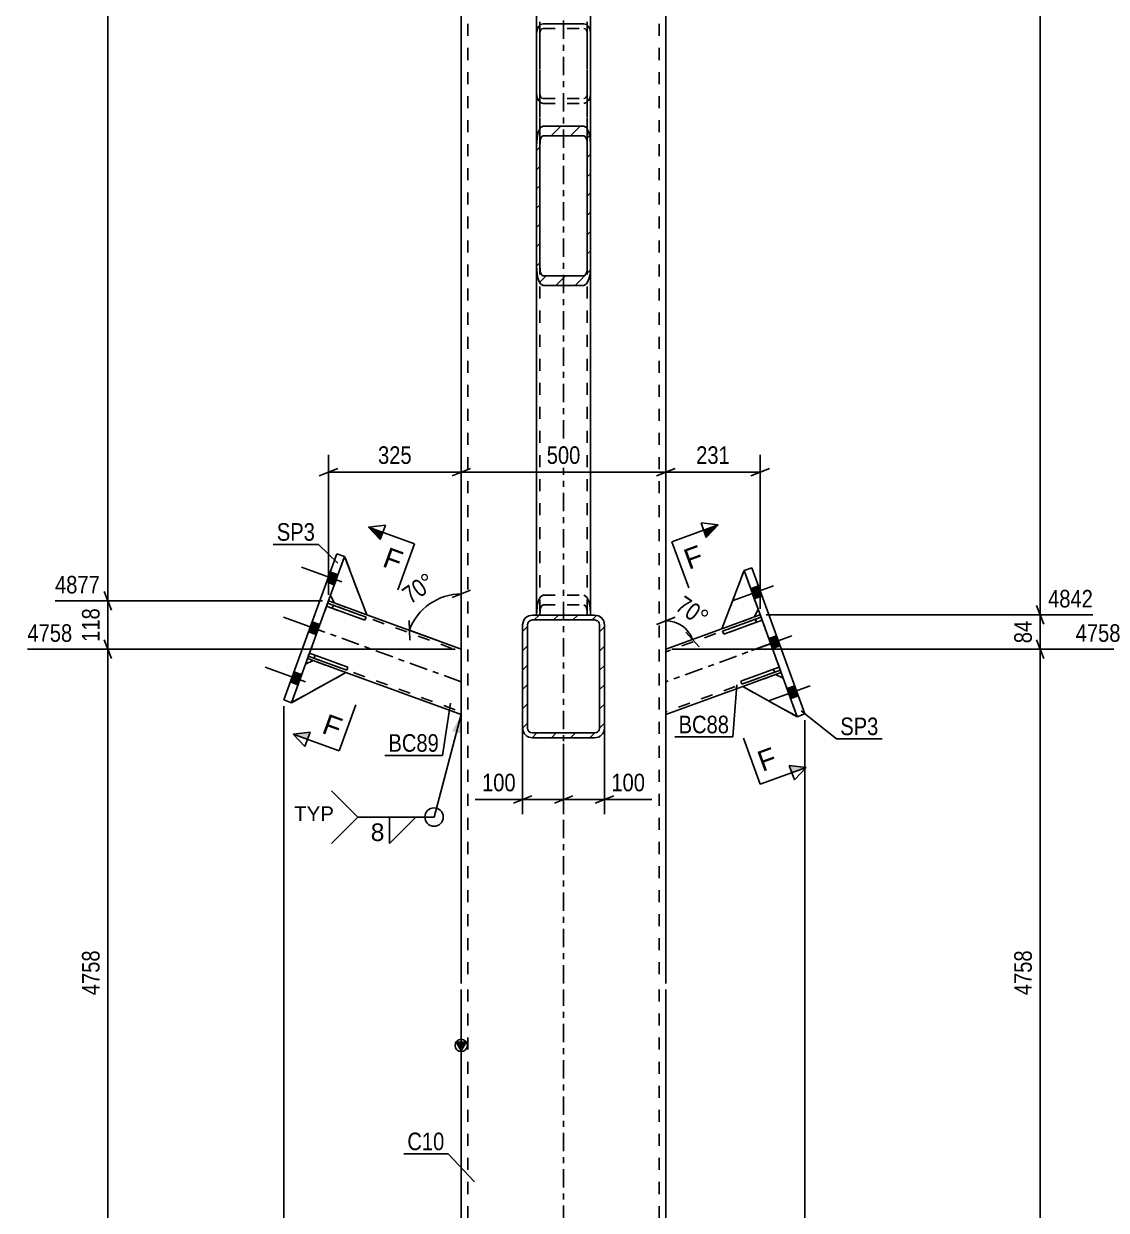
# Model space of a CAD drawing. Header units: millimetres. Extents: x 0 to 841, y 0 to 594.
# Drawn here: x 245.9 to 422.3, y 207.2 to 400.5 of the extents above; entities that cross this region are included whole.
import ezdxf

# ---------------------------------------------------------------- set-up
doc = ezdxf.new("R2010")
doc.units = ezdxf.units.MM
doc.linetypes.add('DXK_LINE_DOT2', pattern=[3.9198, 1.9599, -1.9599])
doc.linetypes.add('DXK_LINE_DOT3', pattern=[5.9187, 2.979, -0.9799, 0.9799, -0.9799])
doc.styles.add('Arial', font='arial.ttf', dxfattribs={"height": 0.2})
doc.styles.add('Arial Narrow', font='ARIALN.TTF', dxfattribs={"height": 0.2})

# ---------------------------------------------------------------- blocks, each defined once
blk = doc.blocks.new('Part-682105598-3842 - 3835')
at = {"color": 7, "linetype": 'DXK_LINE_DOT2'}
for p, q in [((289.48, 289.88), (291.76, 296.14)), ((291.76, 296.14), (293.04, 296.74)), ((293.04, 296.74), (298.37, 294.8)), ((298.37, 294.8), (289.48, 289.88))]:
    blk.add_line(p, q, dxfattribs=at)
blk = doc.blocks.new('Part-682105598-3938 - 3835')
at = {"color": 2, "linetype": 'Continuous'}
for p, q in [((368.35, 294.46), (363.03, 292.52)), ((369.63, 293.86), (368.35, 294.46)), ((371.91, 287.6), (363.03, 292.52))]:
    blk.add_line(p, q, dxfattribs=at)
at = {"color": 7, "linetype": 'DXK_LINE_DOT2'}
blk.add_line((371.91, 287.6), (369.63, 293.86), dxfattribs=at)
blk = doc.blocks.new('Part-682105598-3974 - 3835')
at = {"linetype": 'Continuous'}
blk.add_hatch(color=2, dxfattribs=at).paths.add_polyline_path([(317.16, 233.16), (316.36, 234.56), (317.96, 234.56)])
at = {"color": 2, "linetype": 'Continuous'}
for p, q in [((317.16, 521.98), (317.16, 244.16)), ((350.5, 244.16), (350.5, 521.98)), ((317.16, 243.16), (317.16, 193.16)), ((350.5, 193.16), (350.5, 243.16)), ((317.16, 233.16), (316.36, 234.56)), ((316.36, 234.56), (317.96, 234.56)), ((317.96, 234.56), (317.16, 233.16))]:
    blk.add_line(p, q, dxfattribs=at)
at = {"color": 7, "linetype": 'DXK_LINE_DOT2'}
for p, q in [((318.23, 521.98), (318.23, 244.16)), ((349.43, 521.98), (349.43, 244.16)), ((318.23, 243.16), (318.23, 193.16)), ((349.43, 243.16), (349.43, 193.16))]:
    blk.add_line(p, q, dxfattribs=at)
at = {"color": 7, "linetype": 'DXK_LINE_DOT3'}
for p, q in [((333.83, 244.16), (333.83, 521.98)), ((333.83, 193.16), (333.83, 243.16))]:
    blk.add_line(p, q, dxfattribs=at)
at = {"color": 2, "linetype": 'Continuous'}
blk.add_circle((317.16, 234.06), 1, dxfattribs=at)
blk = doc.blocks.new('Part-682105598-3846 - 3835')
at = {"color": 2, "linetype": 'Continuous'}
for p, q in [((292.24, 297.46), (292.42, 297.96)), ((292.42, 297.96), (298.69, 295.68)), ((298.51, 295.18), (292.24, 297.46)), ((298.69, 295.68), (298.51, 295.18))]:
    blk.add_line(p, q, dxfattribs=at)
at = {"color": 7, "linetype": 'DXK_LINE_DOT2'}
blk.add_line((293.18, 297.12), (293.36, 297.62), dxfattribs=at)
blk = doc.blocks.new('Part-682105598-3894 - 3835')
at = {"color": 7, "linetype": 'DXK_LINE_DOT2'}
for p, q in [((295.53, 306.48), (292.11, 297.08)), ((295.39, 306.1), (317.16, 298.18)), ((296.46, 306.14), (301.79, 304.2)), ((317.16, 298.6), (317.16, 287.96)), ((292.24, 297.46), (317.16, 288.39)), ((293.04, 296.74), (298.37, 294.8))]:
    blk.add_line(p, q, dxfattribs=at)
at = {"color": 2, "linetype": 'Continuous'}
for p, q in [((295.53, 306.48), (296.46, 306.14)), ((301.79, 304.2), (317.16, 298.6)), ((292.11, 297.08), (293.04, 296.74)), ((298.37, 294.8), (317.16, 287.96))]:
    blk.add_line(p, q, dxfattribs=at)
at = {"color": 7, "linetype": 'DXK_LINE_DOT3'}
blk.add_line((317.16, 293.28), (293.82, 301.78), dxfattribs=at)
blk = doc.blocks.new('Part-682105598-3841 - 3835')
at = {"color": 7, "linetype": 'DXK_LINE_DOT2'}
blk.add_line((289.48, 289.88), (291.76, 296.14), dxfattribs=at)
at = {"color": 2, "linetype": 'Continuous'}
for p, q in [((291.76, 296.14), (293.04, 296.74)), ((293.04, 296.74), (298.37, 294.8)), ((298.37, 294.8), (289.48, 289.88))]:
    blk.add_line(p, q, dxfattribs=at)
blk = doc.blocks.new('Part-682105598-3843 - 3835')
at = {"color": 7, "linetype": 'DXK_LINE_DOT2'}
blk.add_line((298.15, 313.68), (295.87, 307.42), dxfattribs=at)
at = {"color": 2, "linetype": 'Continuous'}
for p, q in [((301.79, 304.2), (298.15, 313.68)), ((295.87, 307.42), (296.46, 306.14)), ((301.79, 304.2), (296.46, 306.14))]:
    blk.add_line(p, q, dxfattribs=at)
blk = doc.blocks.new('Part-682105598-3844 - 3835')
at = {"color": 7, "linetype": 'DXK_LINE_DOT2'}
for p, q in [((298.15, 313.68), (295.87, 307.42)), ((301.79, 304.2), (298.15, 313.68)), ((295.87, 307.42), (296.46, 306.14)), ((296.46, 306.14), (301.79, 304.2))]:
    blk.add_line(p, q, dxfattribs=at)
blk = doc.blocks.new('Part-682105598-3845 - 3835')
at = {"color": 2, "linetype": 'Continuous'}
for p, q in [((295.21, 305.6), (295.39, 306.1)), ((301.47, 303.32), (295.21, 305.6)), ((295.39, 306.1), (301.65, 303.82)), ((301.65, 303.82), (301.47, 303.32))]:
    blk.add_line(p, q, dxfattribs=at)
at = {"color": 7, "linetype": 'DXK_LINE_DOT2'}
blk.add_line((296.15, 305.26), (296.33, 305.76), dxfattribs=at)
blk = doc.blocks.new('Part-682105598-3847 - 3835')
at = {"color": 7, "linetype": 'DXK_LINE_DOT2'}
for p, q in [((295.39, 306.1), (295.21, 305.6)), ((295.21, 305.6), (301.47, 303.32)), ((301.65, 303.82), (295.39, 306.1)), ((296.33, 305.76), (296.15, 305.26)), ((301.47, 303.32), (301.65, 303.82))]:
    blk.add_line(p, q, dxfattribs=at)
blk = doc.blocks.new('Part-682105598-3848 - 3835')
at = {"color": 7, "linetype": 'DXK_LINE_DOT2'}
for p, q in [((292.42, 297.96), (292.24, 297.46)), ((298.69, 295.68), (292.42, 297.96)), ((292.24, 297.46), (298.51, 295.18)), ((293.36, 297.62), (293.18, 297.12)), ((298.51, 295.18), (298.69, 295.68))]:
    blk.add_line(p, q, dxfattribs=at)
blk = doc.blocks.new('Part-682105598-3913 - 3835')
at = {"linetype": 'Continuous'}
h = blk.add_hatch(dxfattribs=at)
h.set_pattern_fill('', scale=0.7, style=0, pattern_type=0)
h.set_pattern_definition([(45, (329.4308, 420.3298), (-1.57154, 1.57154), [])])
h.paths.add_polyline_path([(329.43, 439.99), (329.43, 420.33), (329.51, 419.13), (329.74, 418.11), (330.09, 417.42), (330.5, 417.18), (337.16, 417.18), (337.57, 417.42), (337.92, 418.11), (338.15, 419.13), (338.23, 420.33), (338.23, 439.99), (338.15, 441.19), (337.92, 442.21), (337.57, 442.89), (337.16, 443.13), (330.5, 443.13), (330.09, 442.89), (329.74, 442.21), (329.51, 441.19)])
h.paths.add_polyline_path([(330.12, 441.1), (330.29, 441.44), (330.5, 441.56), (337.16, 441.56), (337.37, 441.44), (337.54, 441.1), (337.66, 440.59), (337.7, 439.99), (337.7, 420.33), (337.66, 419.73), (337.54, 419.22), (337.37, 418.88), (337.16, 418.76), (330.5, 418.76), (330.29, 418.88), (330.12, 419.22), (330, 419.73), (329.96, 420.33), (329.96, 439.99), (330, 440.59)])
at = {"color": 2, "linetype": 'Continuous'}
for p, q in [((330.5, 443.13), (330.09, 442.89)), ((330.5, 443.13), (337.16, 443.13)), ((337.57, 442.89), (337.16, 443.13)), ((329.51, 441.19), (329.43, 439.99)), ((330.29, 441.44), (330.5, 441.56)), ((330.5, 441.56), (337.16, 441.56)), ((337.16, 441.56), (337.37, 441.44)), ((338.23, 439.99), (338.15, 441.19)), ((329.43, 420.33), (329.43, 439.99)), ((329.96, 439.99), (330, 440.59)), ((329.96, 420.33), (329.96, 439.99)), ((337.66, 440.59), (337.7, 439.99)), ((337.7, 420.33), (337.7, 439.99)), ((338.23, 420.33), (338.23, 439.99)), ((329.43, 420.33), (329.43, 398.92)), ((329.43, 420.33), (329.51, 419.13)), ((330, 419.73), (329.96, 420.33)), ((337.7, 420.33), (337.66, 419.73)), ((338.15, 419.13), (338.23, 420.33)), ((338.23, 420.33), (338.23, 398.92)), ((330.5, 418.76), (330.29, 418.88)), ((330.5, 418.76), (337.16, 418.76)), ((337.37, 418.88), (337.16, 418.76)), ((330.09, 417.42), (330.5, 417.18)), ((330.5, 417.18), (337.16, 417.18)), ((337.16, 417.18), (337.57, 417.42)), ((329.43, 361.01), (329.43, 304.16)), ((338.23, 361.01), (338.23, 304.16))]:
    blk.add_line(p, q, dxfattribs=at)
at = {"color": 7, "linetype": 'DXK_LINE_DOT2'}
for p, q in [((329.43, 439.99), (329.43, 420.33)), ((329.96, 439.99), (329.96, 304.16)), ((337.7, 439.99), (337.7, 304.16)), ((338.23, 439.99), (338.23, 420.33)), ((329.43, 398.92), (329.43, 361.01)), ((338.23, 398.92), (338.23, 361.01)), ((330.09, 307.15), (330.5, 307.39)), ((330.5, 307.39), (337.16, 307.39)), ((337.16, 307.39), (337.57, 307.15)), ((329.43, 304.24), (329.51, 305.45)), ((330.5, 305.81), (330.29, 305.69)), ((330.5, 305.81), (337.16, 305.81)), ((337.37, 305.69), (337.16, 305.81)), ((338.15, 305.45), (338.23, 304.24)), ((329.43, 304.16), (338.23, 304.16)), ((330, 304.84), (329.96, 304.24)), ((337.7, 304.24), (337.66, 304.84))]:
    blk.add_line(p, q, dxfattribs=at)
at = {"color": 2, "linetype": 'Continuous'}
for centre, radius, start, end in [((333.18, 440.9), 3.68, 147.1246, 175.4089), ((334.48, 440.9), 3.68, 4.5911, 32.8754), ((331.84, 440.44), 1.84, 147.1246, 175.4089), ((335.82, 440.44), 1.84, 4.5911, 32.8754), ((331.84, 419.88), 1.84, 184.5911, 212.8754), ((335.82, 419.88), 1.84, 327.1246, 355.4089), ((333.18, 419.42), 3.68, 184.5911, 212.8754), ((334.48, 419.42), 3.68, 327.1246, 355.4089)]:
    blk.add_arc(centre, radius, start, end, dxfattribs=at)
at = {"color": 7, "linetype": 'DXK_LINE_DOT2'}
for centre, radius, start, end in [((333.18, 305.15), 3.68, 147.1246, 175.4089), ((331.84, 304.7), 1.84, 147.1246, 175.4089), ((335.82, 304.7), 1.84, 4.5911, 32.8754), ((334.48, 305.15), 3.68, 4.5911, 32.8754)]:
    blk.add_arc(centre, radius, start, end, dxfattribs=at)
blk = doc.blocks.new('Part-682105598-3979 - 3835')
at = {"linetype": 'Continuous'}
h = blk.add_hatch(dxfattribs=at)
h.set_pattern_fill('', scale=0.7, style=0, pattern_type=0)
h.set_pattern_definition([(45, (327.164, 285.7638), (-1.57154, 1.57154), [])])
h.paths.add_polyline_path([(327.16, 302.56), (327.16, 285.76), (327.29, 285.15), (327.63, 284.63), (328.15, 284.29), (328.76, 284.16), (338.9, 284.16), (339.51, 284.29), (340.03, 284.63), (340.38, 285.15), (340.5, 285.76), (340.5, 302.56), (340.38, 303.18), (340.03, 303.7), (339.51, 304.04), (338.9, 304.16), (328.76, 304.16), (328.15, 304.04), (327.63, 303.7), (327.29, 303.18)])
h.paths.add_polyline_path([(328.2, 303.13), (328.46, 303.3), (328.76, 303.36), (338.9, 303.36), (339.2, 303.3), (339.46, 303.13), (339.64, 302.87), (339.7, 302.56), (339.7, 285.76), (339.64, 285.46), (339.46, 285.2), (339.2, 285.02), (338.9, 284.96), (328.76, 284.96), (328.46, 285.02), (328.2, 285.2), (328.02, 285.46), (327.96, 285.76), (327.96, 302.56), (328.02, 302.87)])
at = {"color": 7, "linetype": 'DXK_LINE_DOT2'}
for p, q in [((328.15, 304.04), (328.76, 304.16)), ((338.9, 304.16), (328.76, 304.16)), ((338.9, 304.16), (339.51, 304.04)), ((327.16, 302.56), (327.29, 303.18)), ((327.16, 285.76), (327.16, 302.56)), ((328.02, 302.87), (327.96, 302.56)), ((327.96, 285.76), (327.96, 302.56)), ((328.76, 303.36), (328.46, 303.3)), ((328.76, 303.36), (338.9, 303.36)), ((339.2, 303.3), (338.9, 303.36)), ((339.7, 302.56), (339.64, 302.87)), ((339.7, 285.76), (339.7, 302.56)), ((340.38, 303.18), (340.5, 302.56)), ((340.5, 285.76), (340.5, 302.56)), ((327.29, 285.15), (327.16, 285.76)), ((327.96, 285.76), (328.02, 285.46)), ((328.76, 284.16), (328.15, 284.29)), ((328.46, 285.02), (328.76, 284.96)), ((328.76, 284.96), (338.9, 284.96)), ((328.76, 284.16), (338.9, 284.16)), ((338.9, 284.96), (339.2, 285.02)), ((339.51, 284.29), (338.9, 284.16)), ((339.64, 285.46), (339.7, 285.76)), ((340.5, 285.76), (340.38, 285.15))]:
    blk.add_line(p, q, dxfattribs=at)
at = {"color": 2, "linetype": 'Continuous'}
for p, q in [((328.76, 304.16), (328.15, 304.04)), ((328.76, 304.16), (338.9, 304.16)), ((339.51, 304.04), (338.9, 304.16)), ((327.29, 303.18), (327.16, 302.56)), ((327.16, 285.76), (327.16, 302.56)), ((327.96, 302.56), (328.02, 302.87)), ((327.96, 285.76), (327.96, 302.56)), ((328.46, 303.3), (328.76, 303.36)), ((328.76, 303.36), (338.9, 303.36)), ((338.9, 303.36), (339.2, 303.3)), ((339.64, 302.87), (339.7, 302.56)), ((339.7, 285.76), (339.7, 302.56)), ((340.5, 302.56), (340.38, 303.18)), ((340.5, 285.76), (340.5, 302.56)), ((327.16, 285.76), (327.29, 285.15)), ((328.02, 285.46), (327.96, 285.76)), ((328.15, 284.29), (328.76, 284.16)), ((328.76, 284.96), (328.46, 285.02)), ((328.76, 284.96), (338.9, 284.96)), ((328.76, 284.16), (338.9, 284.16)), ((339.2, 285.02), (338.9, 284.96)), ((338.9, 284.16), (339.51, 284.29)), ((339.7, 285.76), (339.64, 285.46)), ((340.38, 285.15), (340.5, 285.76))]:
    blk.add_line(p, q, dxfattribs=at)
at = {"color": 7, "linetype": 'DXK_LINE_DOT3'}
blk.add_line((333.83, 294.16), (333.83, 294.16), dxfattribs=at)
at = {"color": 7, "linetype": 'DXK_LINE_DOT2'}
for centre, radius, start, end in [((328.76, 302.56), 1.6, 112.5, 157.5), ((338.9, 302.56), 1.6, 22.5, 67.5), ((328.76, 302.56), 0.8, 112.5, 157.5), ((338.9, 302.56), 0.8, 22.5, 67.5), ((328.76, 285.76), 1.6, 202.5, 247.5), ((328.76, 285.76), 0.8, 202.5, 247.5), ((338.9, 285.76), 0.8, 292.5, 337.5), ((338.9, 285.76), 1.6, 292.5, 337.5)]:
    blk.add_arc(centre, radius, start, end, dxfattribs=at)
at = {"color": 2, "linetype": 'Continuous'}
for centre, radius, start, end in [((328.76, 302.56), 1.6, 112.5, 157.5), ((338.9, 302.56), 1.6, 22.5, 67.5), ((328.76, 302.56), 0.8, 112.5, 157.5), ((338.9, 302.56), 0.8, 22.5, 67.5), ((328.76, 285.76), 1.6, 202.5, 247.5), ((328.76, 285.76), 0.8, 202.5, 247.5), ((338.9, 285.76), 0.8, 292.5, 337.5), ((338.9, 285.76), 1.6, 292.5, 337.5)]:
    blk.add_arc(centre, radius, start, end, dxfattribs=at)
blk = doc.blocks.new('Part-682105598-3942 - 3835')
at = {"color": 2, "linetype": 'Continuous'}
for p, q in [((362.71, 293.4), (368.97, 295.68)), ((369.15, 295.18), (362.89, 292.9)), ((368.97, 295.68), (369.15, 295.18)), ((362.89, 292.9), (362.71, 293.4))]:
    blk.add_line(p, q, dxfattribs=at)
at = {"color": 7, "linetype": 'DXK_LINE_DOT2'}
blk.add_line((368.21, 294.84), (368.03, 295.34), dxfattribs=at)
blk = doc.blocks.new('Part-682105598-3943 - 3835')
at = {"color": 2, "linetype": 'Continuous'}
for p, q in [((359.74, 301.54), (366.01, 303.82)), ((366.01, 303.82), (366.19, 303.32)), ((366.19, 303.32), (359.93, 301.04)), ((359.93, 301.04), (359.74, 301.54))]:
    blk.add_line(p, q, dxfattribs=at)
at = {"color": 7, "linetype": 'DXK_LINE_DOT2'}
blk.add_line((365.25, 302.98), (365.07, 303.48), dxfattribs=at)
blk = doc.blocks.new('Bolt-682105598-3879 - 3835')
at = {"linetype": 'Continuous'}
for points in [[(296.48, 309.11), (297.08, 310.74), (295.82, 311.2), (295.23, 309.57)], [(296.48, 309.11), (297.08, 310.74), (295.82, 311.2), (295.23, 309.57)], [(296.48, 309.11), (297.08, 310.74), (295.82, 311.2), (295.23, 309.57)], [(293.52, 300.97), (294.11, 302.6), (292.86, 303.05), (292.27, 301.42)], [(293.52, 300.97), (294.11, 302.6), (292.86, 303.05), (292.27, 301.42)], [(290.55, 292.82), (291.15, 294.45), (289.89, 294.91), (289.3, 293.28)], [(290.55, 292.82), (291.15, 294.45), (289.89, 294.91), (289.3, 293.28)], [(290.55, 292.82), (291.15, 294.45), (289.89, 294.91), (289.3, 293.28)]]:
    blk.add_hatch(color=1, dxfattribs=at).paths.add_polyline_path(points)
at = {"color": 1, "linetype": 'Continuous'}
for p, q in [((297.72, 309.58), (291.14, 311.98)), ((297.72, 309.58), (291.14, 311.98)), ((297.72, 309.58), (291.14, 311.98)), ((296.48, 309.11), (295.23, 309.57)), ((296.48, 309.11), (295.23, 309.57)), ((296.48, 309.11), (295.23, 309.57)), ((297.08, 310.74), (295.82, 311.2)), ((297.08, 310.74), (295.82, 311.2)), ((297.08, 310.74), (295.82, 311.2)), ((294.76, 301.44), (288.18, 303.83)), ((294.76, 301.44), (288.18, 303.83)), ((294.11, 302.6), (292.86, 303.05)), ((294.11, 302.6), (292.86, 303.05)), ((293.52, 300.97), (292.27, 301.42)), ((293.52, 300.97), (292.27, 301.42)), ((291.79, 293.3), (285.21, 295.69)), ((291.79, 293.3), (285.21, 295.69)), ((291.79, 293.3), (285.21, 295.69)), ((291.15, 294.45), (289.89, 294.91)), ((291.15, 294.45), (289.89, 294.91)), ((291.15, 294.45), (289.89, 294.91)), ((290.55, 292.82), (289.3, 293.28)), ((290.55, 292.82), (289.3, 293.28)), ((290.55, 292.82), (289.3, 293.28))]:
    blk.add_line(p, q, dxfattribs=at)
blk = doc.blocks.new('Part-682105598-3944 - 3835')
at = {"color": 7, "linetype": 'DXK_LINE_DOT2'}
for p, q in [((368.97, 295.68), (362.71, 293.4)), ((362.89, 292.9), (369.15, 295.18)), ((368.03, 295.34), (368.21, 294.84)), ((369.15, 295.18), (368.97, 295.68)), ((362.71, 293.4), (362.89, 292.9))]:
    blk.add_line(p, q, dxfattribs=at)
blk = doc.blocks.new('Part-682105598-3884 - 3835')
at = {"color": 2, "linetype": 'Continuous'}
for p, q in [((296.89, 314.14), (288.23, 290.34)), ((289.48, 289.88), (298.15, 313.68)), ((296.89, 314.14), (298.15, 313.68)), ((288.23, 290.34), (289.48, 289.88))]:
    blk.add_line(p, q, dxfattribs=at)
blk = doc.blocks.new('Bolt-682105598-3931 - 3835')
at = {"linetype": 'Continuous'}
for points in [[(366.17, 307.29), (365.57, 308.92), (364.32, 308.46), (364.91, 306.83)], [(366.17, 307.29), (365.57, 308.92), (364.32, 308.46), (364.91, 306.83)], [(366.17, 307.29), (365.57, 308.92), (364.32, 308.46), (364.91, 306.83)], [(369.13, 299.14), (368.54, 300.77), (367.28, 300.32), (367.88, 298.69)], [(369.13, 299.14), (368.54, 300.77), (367.28, 300.32), (367.88, 298.69)], [(372.09, 291), (371.5, 292.63), (370.25, 292.17), (370.84, 290.54)], [(372.09, 291), (371.5, 292.63), (370.25, 292.17), (370.84, 290.54)], [(372.09, 291), (371.5, 292.63), (370.25, 292.17), (370.84, 290.54)]]:
    blk.add_hatch(color=1, dxfattribs=at).paths.add_polyline_path(points)
at = {"color": 1, "linetype": 'Continuous'}
for p, q in [((368.06, 308.9), (361.48, 306.51)), ((368.06, 308.9), (361.48, 306.51)), ((368.06, 308.9), (361.48, 306.51)), ((365.57, 308.92), (364.32, 308.46)), ((365.57, 308.92), (364.32, 308.46)), ((365.57, 308.92), (364.32, 308.46)), ((366.17, 307.29), (364.91, 306.83)), ((366.17, 307.29), (364.91, 306.83)), ((366.17, 307.29), (364.91, 306.83)), ((371.03, 300.76), (364.45, 298.36)), ((371.03, 300.76), (364.45, 298.36)), ((368.54, 300.77), (367.28, 300.32)), ((368.54, 300.77), (367.28, 300.32)), ((369.13, 299.14), (367.88, 298.69)), ((369.13, 299.14), (367.88, 298.69)), ((373.99, 292.61), (367.41, 290.22)), ((373.99, 292.61), (367.41, 290.22)), ((373.99, 292.61), (367.41, 290.22)), ((371.5, 292.63), (370.25, 292.17)), ((371.5, 292.63), (370.25, 292.17)), ((371.5, 292.63), (370.25, 292.17)), ((372.09, 291), (370.84, 290.54)), ((372.09, 291), (370.84, 290.54)), ((372.09, 291), (370.84, 290.54))]:
    blk.add_line(p, q, dxfattribs=at)
blk = doc.blocks.new('Part-682105598-3939 - 3835')
at = {"color": 7, "linetype": 'DXK_LINE_DOT2'}
for p, q in [((368.35, 294.46), (363.03, 292.52)), ((369.63, 293.86), (368.35, 294.46)), ((371.91, 287.6), (369.63, 293.86)), ((363.03, 292.52), (371.91, 287.6))]:
    blk.add_line(p, q, dxfattribs=at)
blk = doc.blocks.new('Part-682105598-3940 - 3835')
at = {"color": 2, "linetype": 'Continuous'}
for p, q in [((359.61, 301.92), (363.25, 311.4)), ((364.93, 303.86), (359.61, 301.92)), ((365.53, 305.14), (364.93, 303.86))]:
    blk.add_line(p, q, dxfattribs=at)
at = {"color": 7, "linetype": 'DXK_LINE_DOT2'}
blk.add_line((365.53, 305.14), (363.25, 311.4), dxfattribs=at)
blk = doc.blocks.new('Part-682105598-3941 - 3835')
at = {"color": 7, "linetype": 'DXK_LINE_DOT2'}
for p, q in [((359.61, 301.92), (363.25, 311.4)), ((363.25, 311.4), (365.53, 305.14)), ((364.93, 303.86), (359.61, 301.92)), ((365.53, 305.14), (364.93, 303.86))]:
    blk.add_line(p, q, dxfattribs=at)
blk = doc.blocks.new('Part-682105598-3945 - 3835')
at = {"color": 7, "linetype": 'DXK_LINE_DOT2'}
for p, q in [((366.01, 303.82), (359.74, 301.54)), ((366.19, 303.32), (366.01, 303.82)), ((359.93, 301.04), (366.19, 303.32)), ((365.07, 303.48), (365.25, 302.98)), ((359.74, 301.54), (359.93, 301.04))]:
    blk.add_line(p, q, dxfattribs=at)
blk = doc.blocks.new('Part-682105598-3994 - 3835')
at = {"linetype": 'Continuous'}
h = blk.add_hatch(dxfattribs=at)
h.set_pattern_fill('', scale=0.7, style=0, pattern_type=0)
h.set_pattern_definition([(45, (329.4308, 361.0062), (-1.57154, 1.57154), [])])
h.paths.add_polyline_path([(329.43, 380.66), (329.43, 361.01), (329.51, 359.8), (329.74, 358.78), (330.09, 358.1), (330.5, 357.86), (337.16, 357.86), (337.57, 358.1), (337.92, 358.78), (338.15, 359.8), (338.23, 361.01), (338.23, 380.66), (338.15, 381.87), (337.92, 382.89), (337.57, 383.57), (337.16, 383.81), (330.5, 383.81), (330.09, 383.57), (329.74, 382.89), (329.51, 381.87)])
h.paths.add_polyline_path([(330.12, 381.78), (330.29, 382.12), (330.5, 382.24), (337.16, 382.24), (337.37, 382.12), (337.54, 381.78), (337.66, 381.27), (337.7, 380.66), (337.7, 361.01), (337.66, 360.4), (337.54, 359.89), (337.37, 359.55), (337.16, 359.43), (330.5, 359.43), (330.29, 359.55), (330.12, 359.89), (330, 360.4), (329.96, 361.01), (329.96, 380.66), (330, 381.27)])
at = {"color": 2, "linetype": 'Continuous'}
for p, q in [((329.74, 400.04), (330.09, 400.38)), ((330.09, 400.38), (330.5, 400.5)), ((330.5, 400.5), (337.16, 400.5)), ((337.16, 400.5), (337.57, 400.38)), ((337.57, 400.38), (337.92, 400.04)), ((329.43, 398.92), (329.51, 399.53)), ((329.43, 398.92), (329.43, 380.66)), ((329.51, 399.53), (329.74, 400.04)), ((337.92, 400.04), (338.15, 399.53)), ((338.15, 399.53), (338.23, 398.92)), ((338.23, 398.92), (338.23, 380.66)), ((330.5, 383.81), (330.09, 383.57)), ((330.5, 383.81), (337.16, 383.81)), ((337.57, 383.57), (337.16, 383.81)), ((329.51, 381.87), (329.43, 380.66)), ((329.96, 380.66), (330, 381.27)), ((330.29, 382.12), (330.5, 382.24)), ((330.5, 382.24), (337.16, 382.24)), ((337.16, 382.24), (337.37, 382.12)), ((337.66, 381.27), (337.7, 380.66)), ((338.23, 380.66), (338.15, 381.87)), ((329.43, 361.01), (329.43, 380.66)), ((329.96, 361.01), (329.96, 380.66)), ((337.7, 361.01), (337.7, 380.66)), ((338.23, 361.01), (338.23, 380.66)), ((329.43, 361.01), (329.51, 359.8)), ((330, 360.4), (329.96, 361.01)), ((330.5, 359.43), (330.29, 359.55)), ((337.37, 359.55), (337.16, 359.43)), ((337.7, 361.01), (337.66, 360.4)), ((338.15, 359.8), (338.23, 361.01)), ((330.09, 358.1), (330.5, 357.86)), ((330.5, 359.43), (337.16, 359.43)), ((330.5, 357.86), (337.16, 357.86)), ((337.16, 357.86), (337.57, 358.1))]:
    blk.add_line(p, q, dxfattribs=at)
at = {"color": 7, "linetype": 'DXK_LINE_DOT2'}
for p, q in [((330, 399.23), (329.96, 398.92)), ((329.96, 398.92), (329.96, 361.01)), ((330.12, 399.48), (330, 399.23)), ((330.29, 399.65), (330.12, 399.48)), ((330.5, 399.71), (330.29, 399.65)), ((330.5, 399.71), (337.16, 399.71)), ((337.37, 399.65), (337.16, 399.71)), ((337.54, 399.48), (337.37, 399.65)), ((337.66, 399.23), (337.54, 399.48)), ((337.7, 398.92), (337.66, 399.23)), ((337.7, 398.92), (337.7, 361.01)), ((329.51, 388.49), (329.43, 389.1)), ((329.96, 389.1), (330, 388.79)), ((330, 388.79), (330.12, 388.54)), ((337.54, 388.54), (337.66, 388.79)), ((337.66, 388.79), (337.7, 389.1)), ((338.23, 389.1), (338.15, 388.49)), ((329.74, 387.98), (329.51, 388.49)), ((330.09, 387.64), (329.74, 387.98)), ((330.5, 387.52), (330.09, 387.64)), ((330.12, 388.54), (330.29, 388.37)), ((330.29, 388.37), (330.5, 388.31)), ((330.5, 388.31), (337.16, 388.31)), ((330.5, 387.52), (337.16, 387.52)), ((337.16, 388.31), (337.37, 388.37)), ((337.57, 387.64), (337.16, 387.52)), ((337.37, 388.37), (337.54, 388.54)), ((337.92, 387.98), (337.57, 387.64)), ((338.15, 388.49), (337.92, 387.98)), ((329.43, 380.66), (329.43, 361.01)), ((338.23, 380.66), (338.23, 361.01))]:
    blk.add_line(p, q, dxfattribs=at)
at = {"color": 2, "linetype": 'Continuous'}
for centre, radius, start, end in [((333.18, 381.57), 3.68, 147.1246, 175.4089), ((334.48, 381.57), 3.68, 4.5911, 32.8754), ((331.84, 381.12), 1.84, 147.1246, 175.4089), ((335.82, 381.12), 1.84, 4.5911, 32.8754), ((333.18, 360.1), 3.68, 184.5911, 212.8754), ((331.84, 360.55), 1.84, 184.5911, 212.8754), ((335.82, 360.55), 1.84, 327.1246, 355.4089), ((334.48, 360.1), 3.68, 327.1246, 355.4089)]:
    blk.add_arc(centre, radius, start, end, dxfattribs=at)
blk = doc.blocks.new('Part-682105598-3996 - 3835')
at = {"color": 7, "linetype": 'DXK_LINE_DOT2'}
for p, q in [((328.76, 304.16), (328.15, 304.04)), ((328.76, 304.16), (338.9, 304.16)), ((339.51, 304.04), (338.9, 304.16)), ((327.29, 303.18), (327.16, 302.56)), ((327.16, 285.76), (327.16, 302.56)), ((327.96, 302.56), (328.02, 302.87)), ((327.96, 285.76), (327.96, 302.56)), ((328.46, 303.3), (328.76, 303.36)), ((328.76, 303.36), (338.9, 303.36)), ((338.9, 303.36), (339.2, 303.3)), ((339.64, 302.87), (339.7, 302.56)), ((339.7, 285.76), (339.7, 302.56)), ((340.5, 302.56), (340.38, 303.18)), ((340.5, 285.76), (340.5, 302.56)), ((327.16, 285.76), (327.29, 285.15)), ((328.02, 285.46), (327.96, 285.76)), ((328.15, 284.29), (328.76, 284.16)), ((328.76, 284.96), (328.46, 285.02)), ((328.76, 284.96), (338.9, 284.96)), ((328.76, 284.16), (338.9, 284.16)), ((339.2, 285.02), (338.9, 284.96)), ((338.9, 284.16), (339.51, 284.29)), ((339.7, 285.76), (339.64, 285.46)), ((340.38, 285.15), (340.5, 285.76))]:
    blk.add_line(p, q, dxfattribs=at)
at = {"color": 7, "linetype": 'DXK_LINE_DOT3'}
blk.add_line((333.83, 294.16), (333.83, 294.16), dxfattribs=at)
at = {"color": 7, "linetype": 'DXK_LINE_DOT2'}
for centre, radius, start, end in [((328.76, 302.56), 1.6, 112.5, 157.5), ((338.9, 302.56), 1.6, 22.5, 67.5), ((328.76, 302.56), 0.8, 112.5, 157.5), ((338.9, 302.56), 0.8, 22.5, 67.5), ((328.76, 285.76), 1.6, 202.5, 247.5), ((328.76, 285.76), 0.8, 202.5, 247.5), ((338.9, 285.76), 0.8, 292.5, 337.5), ((338.9, 285.76), 1.6, 292.5, 337.5)]:
    blk.add_arc(centre, radius, start, end, dxfattribs=at)
blk = doc.blocks.new('Part-682105598-4037 - 3835')
at = {"color": 7, "linetype": 'DXK_LINE_DOT2'}
for p, q in [((366.01, 303.82), (350.5, 298.18)), ((364.93, 303.86), (359.61, 301.92)), ((369.29, 294.8), (365.87, 304.2)), ((350.5, 298.6), (350.5, 287.96)), ((369.15, 295.18), (350.5, 288.39)), ((368.35, 294.46), (363.03, 292.52))]:
    blk.add_line(p, q, dxfattribs=at)
at = {"color": 2, "linetype": 'Continuous'}
for p, q in [((365.87, 304.2), (364.93, 303.86)), ((359.61, 301.92), (350.5, 298.6)), ((369.29, 294.8), (368.35, 294.46)), ((363.03, 292.52), (350.5, 287.96))]:
    blk.add_line(p, q, dxfattribs=at)
at = {"color": 7, "linetype": 'DXK_LINE_DOT3'}
blk.add_line((367.58, 299.5), (350.5, 293.28), dxfattribs=at)
blk = doc.blocks.new('Part-682105598-4047 - 3835')
at = {"color": 2, "linetype": 'Continuous'}
for p, q in [((364.5, 311.86), (363.25, 311.4)), ((371.91, 287.6), (363.25, 311.4)), ((373.17, 288.06), (364.5, 311.86)), ((371.91, 287.6), (373.17, 288.06))]:
    blk.add_line(p, q, dxfattribs=at)
blk = doc.blocks.new('StraightDimension-682105598-29229 - 3835')
at = {"color": 7, "linetype": 'Continuous'}
for p, q in [((258.98, 307.98), (260.18, 304.98)), ((294.53, 306.48), (250.97, 306.48)), ((259.58, 298.6), (259.58, 306.48)), ((260.18, 297.1), (258.98, 300.1)), ((316.16, 298.6), (246.47, 298.6))]:
    blk.add_line(p, q, dxfattribs=at)
at = {"color": 0, "linetype": 'Continuous'}
blk.add_wipeout([(258.88, 307.08), (258.88, 311.28), (250.37, 311.28), (250.37, 307.08)], dxfattribs=at)
at = {"color": 0}
blk.add_wipeout([(258.83, 305.88), (254.63, 305.88), (254.63, 299.2), (258.83, 299.2)], dxfattribs=at)
at = {"color": 3, "linetype": 'Continuous', "style": 'Arial Narrow'}
blk.add_text('4877', height=2.863, dxfattribs=at).set_placement((250.97, 307.68))
at = {"color": 3, "style": 'Arial Narrow'}
blk.add_text('118', height=2.863, rotation=90.0002, dxfattribs=at).set_placement((258.23, 299.8))
blk = doc.blocks.new('StraightDimension-682105598-29230 - 3835')
at = {"color": 7, "linetype": 'Continuous'}
for p, q in [((260.18, 297.1), (258.98, 300.1)), ((316.16, 298.6), (246.47, 298.6)), ((259.58, 193.16), (259.58, 298.6)), ((258.98, 194.66), (260.18, 191.66)), ((306.16, 193.16), (256.45, 193.16))]:
    blk.add_line(p, q, dxfattribs=at)
at = {"color": 0, "linetype": 'Continuous'}
for points in [[(254.38, 299.2), (254.38, 303.4), (245.87, 303.4), (245.87, 299.2)], [(258.88, 193.76), (258.88, 197.96), (255.85, 197.96), (255.85, 193.76)]]:
    blk.add_wipeout(points, dxfattribs=at)
at = {"color": 0}
blk.add_wipeout([(258.83, 250.14), (254.63, 250.14), (254.63, 241.63), (258.83, 241.63)], dxfattribs=at)
at = {"color": 3, "linetype": 'Continuous', "style": 'Arial Narrow'}
for s, height, p in [('4758', 2.863, (246.47, 299.8)), ('0', 2.86, (256.45, 194.36))]:
    blk.add_text(s, height=height, dxfattribs=at).set_placement(p)
at = {"color": 3, "style": 'Arial Narrow'}
blk.add_text('4758', height=2.863, rotation=90.0002, dxfattribs=at).set_placement((258.23, 242.23))
blk = doc.blocks.new('AngleDimension-682105598-12658 - 3835')
at = {"color": 7, "linetype": 'Continuous'}
for p, q in [((349, 302.63), (352, 303.83)), ((350.5, 299.6), (350.5, 303.23)), ((350.5, 303.23), (350.5, 298.6)), ((354.84, 300.19), (350.5, 298.6)), ((355.92, 298.98), (353.76, 301.39))]:
    blk.add_line(p, q, dxfattribs=at)
blk.add_arc((350.5, 298.6), 4.62, 20, 90, dxfattribs=at)
at = {"color": 0}
blk.add_wipeout([(356.31, 301.27), (358.72, 304.72), (353.43, 308.42), (351.02, 304.98)], dxfattribs=at)
at = {"color": 3, "style": 'Arial Narrow'}
blk.add_text('70°', height=2.863, rotation=-35.002, dxfattribs=at).set_placement((351.85, 305.13))
blk = doc.blocks.new('StraightDimension-682105598-4063 - 3835')
at = {"color": 7, "linetype": 'Continuous'}
for p, q in [((340.5, 293.16), (340.5, 271.7)), ((333.83, 283.16), (333.83, 271.7)), ((332.33, 273.5), (335.33, 274.7)), ((342, 274.7), (339, 273.5)), ((333.83, 274.1), (340.5, 274.1))]:
    blk.add_line(p, q, dxfattribs=at)
at = {"color": 0}
blk.add_wipeout([(347.71, 274.85), (347.71, 279.05), (341.02, 279.05), (341.02, 274.85)], dxfattribs=at)
at = {"color": 7, "linetype": 'Continuous'}
blk.add_line((340.5, 274.1), (348.23, 274.1), dxfattribs=at)
blk.add_line((340.5, 274.1), (348.23, 274.1), dxfattribs=at)
at = {"color": 3, "style": 'Arial Narrow'}
blk.add_text('100', height=2.863, dxfattribs=at).set_placement((341.62, 275.45))
blk = doc.blocks.new('StraightDimension-682105598-4074 - 3835')
at = {"color": 7, "linetype": 'Continuous'}
for p, q in [((327.16, 293.16), (327.16, 271.7)), ((333.83, 283.16), (333.83, 271.7)), ((325.66, 273.5), (328.66, 274.7)), ((335.33, 274.7), (332.33, 273.5)), ((327.16, 274.1), (333.83, 274.1))]:
    blk.add_line(p, q, dxfattribs=at)
at = {"color": 0}
blk.add_wipeout([(326.64, 274.85), (326.64, 279.05), (319.95, 279.05), (319.95, 274.85)], dxfattribs=at)
at = {"color": 7, "linetype": 'Continuous'}
blk.add_line((327.16, 274.1), (319.43, 274.1), dxfattribs=at)
blk.add_line((327.16, 274.1), (319.43, 274.1), dxfattribs=at)
at = {"color": 3, "style": 'Arial Narrow'}
blk.add_text('100', height=2.863, dxfattribs=at).set_placement((320.55, 275.45))
blk = doc.blocks.new('StraightDimension-682105598-4302 - 3835')
at = {"color": 7, "linetype": 'Continuous'}
for p, q in [((350.5, 299.6), (350.5, 330.29)), ((365.87, 305.2), (365.87, 330.29)), ((352, 328.04), (349, 326.84)), ((350.5, 327.44), (365.87, 327.44)), ((364.37, 326.84), (367.37, 328.04))]:
    blk.add_line(p, q, dxfattribs=at)
at = {"color": 0}
blk.add_wipeout([(361.53, 328.19), (361.53, 332.39), (354.84, 332.39), (354.84, 328.19)], dxfattribs=at)
at = {"color": 3, "style": 'Arial Narrow'}
blk.add_text('231', height=2.863, dxfattribs=at).set_placement((355.44, 328.79))
blk = doc.blocks.new('StraightDimension-682105598-4311 - 3835')
at = {"color": 7, "linetype": 'Continuous'}
for p, q in [((317.16, 252.68), (317.16, 330.29)), ((350.5, 299.6), (350.5, 330.29)), ((318.66, 328.04), (315.66, 326.84)), ((317.16, 327.44), (350.5, 327.44)), ((349, 326.84), (352, 328.04))]:
    blk.add_line(p, q, dxfattribs=at)
at = {"color": 0}
blk.add_wipeout([(337.17, 328.19), (337.17, 332.39), (330.49, 332.39), (330.49, 328.19)], dxfattribs=at)
at = {"color": 3, "style": 'Arial Narrow'}
blk.add_text('500', height=2.863, dxfattribs=at).set_placement((331.09, 328.79))
blk = doc.blocks.new('StraightDimension-682105598-4321 - 3835')
at = {"color": 7, "linetype": 'Continuous'}
for p, q in [((295.53, 307.48), (295.53, 330.29)), ((317.16, 252.68), (317.16, 330.29)), ((297.03, 328.04), (294.03, 326.84)), ((295.53, 327.44), (317.16, 327.44)), ((315.66, 326.84), (318.66, 328.04))]:
    blk.add_line(p, q, dxfattribs=at)
at = {"color": 0}
blk.add_wipeout([(309.69, 328.19), (309.69, 332.39), (303, 332.39), (303, 328.19)], dxfattribs=at)
at = {"color": 3, "style": 'Arial Narrow'}
blk.add_text('325', height=2.863, dxfattribs=at).set_placement((303.6, 328.79))
blk = doc.blocks.new('StraightDimension-682105598-11849 - 3835')
at = {"color": 7, "linetype": 'Continuous'}
for p, q in [((288.23, 289.34), (288.23, 175.63)), ((373.17, 287.06), (373.17, 175.63)), ((289.73, 178.63), (286.73, 177.43)), ((288.23, 178.03), (373.17, 178.03)), ((371.67, 177.43), (374.67, 178.63))]:
    blk.add_line(p, q, dxfattribs=at)
at = {"color": 0}
blk.add_wipeout([(334.95, 178.78), (334.95, 182.98), (326.44, 182.98), (326.44, 178.78)], dxfattribs=at)
at = {"color": 3, "style": 'Arial Narrow'}
blk.add_text('1274', height=2.863, dxfattribs=at).set_placement((327.04, 179.38))
blk = doc.blocks.new('AngleDimension-682105598-12654 - 3835')
at = {"color": 7, "linetype": 'Continuous'}
for p, q in [((315.66, 307), (318.66, 308.2)), ((317.16, 299.6), (317.16, 307.6)), ((317.16, 307.6), (317.16, 298.6)), ((308.66, 303.3), (308.76, 300.07)), ((308.71, 301.68), (317.16, 298.6))]:
    blk.add_line(p, q, dxfattribs=at)
blk.add_arc((317.16, 298.6), 9, 90, 160.0002, dxfattribs=at)
at = {"color": 0}
blk.add_wipeout([(314.03, 308.71), (311.62, 312.16), (306.33, 308.45), (308.74, 305.01)], dxfattribs=at)
at = {"color": 3, "style": 'Arial Narrow'}
blk.add_text('70°', height=2.863, rotation=35.002, dxfattribs=at).set_placement((308.88, 305.85))
blk = doc.blocks.new('StraightDimension-682105598-29091 - 3835')
at = {"color": 7, "linetype": 'Continuous'}
for p, q in [((411.48, 304.2), (411.48, 520.31)), ((410.88, 305.7), (412.08, 302.7)), ((366.87, 304.2), (420.1, 304.2))]:
    blk.add_line(p, q, dxfattribs=at)
blk = doc.blocks.new('StraightDimension-682105598-29092 - 3835')
at = {"color": 7, "linetype": 'Continuous'}
for p, q in [((410.88, 305.7), (412.08, 302.7)), ((366.87, 304.2), (420.1, 304.2)), ((411.48, 298.6), (411.48, 304.2)), ((412.08, 297.1), (410.88, 300.1)), ((351.5, 298.6), (424.6, 298.6))]:
    blk.add_line(p, q, dxfattribs=at)
at = {"color": 0, "linetype": 'Continuous'}
blk.add_wipeout([(420.7, 304.8), (420.7, 309), (412.18, 309), (412.18, 304.8)], dxfattribs=at)
at = {"color": 0}
blk.add_wipeout([(410.73, 303.83), (406.53, 303.83), (406.53, 298.97), (410.73, 298.97)], dxfattribs=at)
at = {"color": 3, "linetype": 'Continuous', "style": 'Arial Narrow'}
blk.add_text('4842', height=2.863, dxfattribs=at).set_placement((412.78, 305.4))
at = {"color": 3, "style": 'Arial Narrow'}
blk.add_text('84', height=2.863, rotation=90.0002, dxfattribs=at).set_placement((410.13, 299.57))
blk = doc.blocks.new('StraightDimension-682105598-29093 - 3835')
at = {"color": 7, "linetype": 'Continuous'}
for p, q in [((412.08, 297.1), (410.88, 300.1)), ((351.5, 298.6), (424.6, 298.6)), ((411.48, 193.16), (411.48, 298.6)), ((410.88, 194.66), (412.08, 191.66)), ((361.5, 193.16), (414.61, 193.16))]:
    blk.add_line(p, q, dxfattribs=at)
at = {"color": 0, "linetype": 'Continuous'}
for points in [[(425.2, 299.2), (425.2, 303.4), (416.68, 303.4), (416.68, 299.2)], [(415.21, 193.76), (415.21, 197.96), (412.18, 197.96), (412.18, 193.76)]]:
    blk.add_wipeout(points, dxfattribs=at)
at = {"color": 0}
blk.add_wipeout([(410.73, 250.14), (406.53, 250.14), (406.53, 241.63), (410.73, 241.63)], dxfattribs=at)
at = {"color": 3, "linetype": 'Continuous', "style": 'Arial Narrow'}
for s, height, p in [('4758', 2.863, (417.28, 299.8)), ('0', 2.86, (412.78, 194.36))]:
    blk.add_text(s, height=height, dxfattribs=at).set_placement(p)
at = {"color": 3, "style": 'Arial Narrow'}
blk.add_text('4758', height=2.863, rotation=90.0002, dxfattribs=at).set_placement((410.13, 242.23))
blk = doc.blocks.new('StraightDimension-682105598-29228 - 3835')
at = {"color": 7, "linetype": 'Continuous'}
for p, q in [((259.58, 306.48), (259.58, 520.31)), ((258.98, 307.98), (260.18, 304.98)), ((294.53, 306.48), (250.97, 306.48))]:
    blk.add_line(p, q, dxfattribs=at)
blk = doc.blocks.new('Mark-682105598-3970 - 3835')
at = {"color": 0}
blk.add_wipeout([(314.41, 216.98), (314.41, 219.98), (308.38, 219.98), (308.38, 216.98)], dxfattribs=at)
blk.add_wipeout([(314.41, 216.98), (314.41, 219.98), (308.38, 219.98), (308.38, 216.98)], dxfattribs=at)
at = {"color": 30, "linetype": 'Continuous'}
for p in [(307.78, 216.38), (319.32, 211.84)]:
    blk.add_line(p, (315.01, 216.38), dxfattribs=at)
at = {"color": 3, "style": 'Arial Narrow'}
blk.add_text('C10', height=2.863, dxfattribs=at).set_placement((308.38, 216.98))
blk = doc.blocks.new('WeldMark-682105598-24242 - 3835')
at = {"linetype": 'Continuous'}
blk.add_hatch(color=30, dxfattribs=at).paths.add_polyline_path([(315.67, 285.26), (317.16, 287.96), (317.12, 284.87)])
at = {"color": 30, "linetype": 'Continuous'}
blk.add_line((317.16, 287.96), (312.73, 271.25), dxfattribs=at)
at = {"color": 3, "linetype": 'Continuous'}
for q in [(296.02, 275.54), (296.02, 266.97)]:
    blk.add_line((300.31, 271.25), q, dxfattribs=at)
for start, end in [(90, 270), (270, 90)]:
    blk.add_arc((312.73, 271.25), 1.5, start, end, dxfattribs=at)
at = {"color": 0}
blk.add_wipeout([(304.83, 267.15), (304.83, 270.55), (302.21, 270.55), (302.21, 267.15)], dxfattribs=at)
at = {"color": 30, "linetype": 'Continuous'}
blk.add_line((300.31, 271.25), (312.73, 271.25), dxfattribs=at)
at = {"color": 3, "linetype": 'Continuous'}
for p, q in [((305.49, 271.25), (309.77, 271.25)), ((309.77, 271.25), (305.49, 266.97)), ((305.49, 266.97), (305.49, 271.25))]:
    blk.add_line(p, q, dxfattribs=at)
at = {"color": 3, "style": 'Arial'}
blk.add_text('8', height=2.87, dxfattribs=at).set_placement((302.41, 267.35))
at = {"color": 0, "linetype": 'Continuous'}
blk.add_wipeout([(296.41, 270.6), (296.41, 273.1), (289.93, 273.1), (289.93, 270.6)], dxfattribs=at)
blk.add_wipeout([(296.41, 270.6), (296.41, 273.1), (289.93, 273.1), (289.93, 270.6)], dxfattribs=at)
at = {"color": 3, "linetype": 'Continuous', "style": 'Arial'}
blk.add_text('TYP', height=2.388, dxfattribs=at).set_placement((289.93, 270.6))
blk = doc.blocks.new('Mark-682105598-3880 - 3835')
at = {"color": 0}
blk.add_wipeout([(293.32, 316.27), (293.32, 319.27), (287.11, 319.27), (287.11, 316.27)], dxfattribs=at)
blk.add_wipeout([(293.32, 316.27), (293.32, 319.27), (287.11, 319.27), (287.11, 316.27)], dxfattribs=at)
at = {"color": 30, "linetype": 'Continuous'}
for p in [(286.51, 315.67), (297.05, 312.61)]:
    blk.add_line(p, (293.92, 315.67), dxfattribs=at)
at = {"color": 3, "style": 'Arial Narrow'}
blk.add_text('SP3', height=2.863, dxfattribs=at).set_placement((287.11, 316.27))
blk = doc.blocks.new('Mark-682105598-3890 - 3835')
at = {"color": 0}
blk.add_wipeout([(313.52, 281.89), (313.52, 284.89), (305.3, 284.89), (305.3, 281.89)], dxfattribs=at)
blk.add_wipeout([(313.52, 281.89), (313.52, 284.89), (305.3, 284.89), (305.3, 281.89)], dxfattribs=at)
at = {"color": 30, "linetype": 'Continuous'}
for p in [(315.42, 289.81), (304.7, 281.29)]:
    blk.add_line(p, (314.12, 281.29), dxfattribs=at)
at = {"color": 3, "style": 'Arial Narrow'}
blk.add_text('BC89', height=2.863, dxfattribs=at).set_placement((305.3, 281.89))
blk = doc.blocks.new('SectionMark-682105598-16442 - 3835')
at = {"linetype": 'Continuous'}
for points in [[(304.38, 317.65), (303.95, 316.47), (302.03, 318.5)], [(292.53, 285.09), (292.1, 283.91), (289.75, 284.77)]]:
    blk.add_hatch(color=6, dxfattribs=at).paths.add_polyline_path(points)
at = {"color": 6, "linetype": 'Continuous'}
for p, q in [((302.03, 318.5), (304.81, 318.82)), ((302.03, 318.5), (303.95, 316.47)), ((303.95, 316.47), (304.81, 318.82)), ((289.75, 284.77), (292.53, 285.09)), ((291.67, 282.74), (289.75, 284.77)), ((292.53, 285.09), (291.67, 282.74))]:
    blk.add_line(p, q, dxfattribs=at)
at = {"color": 0, "linetype": 'Continuous'}
for points in [[(306.81, 311.18), (308.01, 314.47), (305.33, 315.44), (304.13, 312.15)], [(296.93, 284.02), (298.13, 287.31), (295.45, 288.28), (294.25, 284.99)]]:
    blk.add_wipeout(points, dxfattribs=at)
at = {"color": 6, "linetype": 'Continuous'}
for p, q in [((309.55, 315.77), (302.03, 318.5)), ((309.55, 315.77), (306.81, 308.25)), ((297.27, 282.03), (300.01, 289.55)), ((297.27, 282.03), (289.75, 284.77))]:
    blk.add_line(p, q, dxfattribs=at)
at = {"color": 3, "linetype": 'Continuous', "style": 'Arial'}
for p in [(304.13, 312.15), (294.25, 284.99)]:
    blk.add_text('F', height=3.34, rotation=-20.002, dxfattribs=at).set_placement(p)
blk = doc.blocks.new('Mark-682105598-4033 - 3835')
at = {"color": 0}
blk.add_wipeout([(360.8, 284.9), (360.8, 287.9), (352.58, 287.9), (352.58, 284.9)], dxfattribs=at)
blk.add_wipeout([(360.8, 284.9), (360.8, 287.9), (352.58, 287.9), (352.58, 284.9)], dxfattribs=at)
at = {"color": 30, "linetype": 'Continuous'}
for p in [(362.08, 292.8), (351.98, 284.3)]:
    blk.add_line(p, (361.4, 284.3), dxfattribs=at)
at = {"color": 3, "style": 'Arial Narrow'}
blk.add_text('BC88', height=2.863, dxfattribs=at).set_placement((352.58, 284.9))
blk = doc.blocks.new('Mark-682105598-4043 - 3835')
at = {"color": 0}
blk.add_wipeout([(385.13, 284.6), (385.13, 287.6), (378.92, 287.6), (378.92, 284.6)], dxfattribs=at)
blk.add_wipeout([(385.13, 284.6), (385.13, 287.6), (378.92, 287.6), (378.92, 284.6)], dxfattribs=at)
at = {"color": 30, "linetype": 'Continuous'}
for p, q in [((372.56, 288.58), (378.32, 284)), ((378.32, 284), (385.73, 284))]:
    blk.add_line(p, q, dxfattribs=at)
at = {"color": 3, "style": 'Arial Narrow'}
blk.add_text('SP3', height=2.863, dxfattribs=at).set_placement((378.92, 284.6))
blk = doc.blocks.new('SectionMark-682105598-17129 - 3835')
at = {"linetype": 'Continuous'}
for points in [[(357.08, 316.82), (356.65, 317.99), (359, 318.85)], [(371.03, 278.49), (370.6, 279.67), (373.38, 279.35)]]:
    blk.add_hatch(color=6, dxfattribs=at).paths.add_polyline_path(points)
at = {"color": 6, "linetype": 'Continuous'}
for p, q in [((357.08, 316.82), (356.23, 319.17)), ((356.23, 319.17), (359, 318.85)), ((359, 318.85), (357.08, 316.82)), ((373.38, 279.35), (370.6, 279.67)), ((370.6, 279.67), (371.46, 277.32)), ((373.38, 279.35), (371.46, 277.32))]:
    blk.add_line(p, q, dxfattribs=at)
at = {"color": 0, "linetype": 'Continuous'}
for points in [[(356.9, 312.5), (355.7, 315.79), (353.02, 314.81), (354.22, 311.52)], [(368.88, 279.57), (367.69, 282.86), (365.01, 281.89), (366.21, 278.6)]]:
    blk.add_wipeout(points, dxfattribs=at)
at = {"color": 6, "linetype": 'Continuous'}
for p, q in [((351.49, 316.11), (359, 318.85)), ((351.49, 316.11), (354.22, 308.6)), ((365.86, 276.61), (363.13, 284.13)), ((365.86, 276.61), (373.38, 279.35))]:
    blk.add_line(p, q, dxfattribs=at)
at = {"color": 3, "linetype": 'Continuous', "style": 'Arial'}
for p in [(354.22, 311.52), (366.21, 278.6)]:
    blk.add_text('F', height=3.34, rotation=20.002, dxfattribs=at).set_placement(p)

msp = doc.modelspace()

# ---------------------------------------------------------------- block references
for name in ['Part-682105598-3974 - 3835', 'Part-682105598-3913 - 3835', 'Part-682105598-3994 - 3835', 'Part-682105598-3884 - 3835', 'Part-682105598-3843 - 3835', 'Part-682105598-3844 - 3835', 'Bolt-682105598-3879 - 3835', 'Part-682105598-3940 - 3835', 'Part-682105598-3941 - 3835', 'Part-682105598-4047 - 3835', 'Bolt-682105598-3931 - 3835', 'Part-682105598-3894 - 3835', 'Part-682105598-3845 - 3835', 'Part-682105598-3847 - 3835', 'Part-682105598-3979 - 3835', 'Part-682105598-3996 - 3835', 'Part-682105598-4037 - 3835', 'Part-682105598-3943 - 3835', 'Part-682105598-3945 - 3835', 'Part-682105598-3846 - 3835', 'Part-682105598-3848 - 3835', 'Part-682105598-3842 - 3835', 'Part-682105598-3841 - 3835', 'Part-682105598-3942 - 3835', 'Part-682105598-3944 - 3835', 'Part-682105598-3938 - 3835', 'Part-682105598-3939 - 3835']:
    msp.add_blockref(name, (0, 0))

# ---------------------------------------------------------------- next in the draw order: block references
for name in ['StraightDimension-682105598-29229 - 3835', 'AngleDimension-682105598-12658 - 3835', 'StraightDimension-682105598-4063 - 3835']:
    msp.add_blockref(name, (0, 0))

# ---------------------------------------------------------------- next in the draw order: block references
for name in ['StraightDimension-682105598-4302 - 3835', 'StraightDimension-682105598-29230 - 3835', 'StraightDimension-682105598-4074 - 3835']:
    msp.add_blockref(name, (0, 0))

# ---------------------------------------------------------------- next in the draw order: block references
msp.add_blockref('StraightDimension-682105598-4311 - 3835', (0, 0))

# ---------------------------------------------------------------- next in the draw order: block references
for name in ['StraightDimension-682105598-29091 - 3835', 'StraightDimension-682105598-4321 - 3835']:
    msp.add_blockref(name, (0, 0))

# ---------------------------------------------------------------- next in the draw order: block references
for name in ['AngleDimension-682105598-12654 - 3835', 'StraightDimension-682105598-29092 - 3835', 'StraightDimension-682105598-11849 - 3835']:
    msp.add_blockref(name, (0, 0))

# ---------------------------------------------------------------- next in the draw order: block references
for name in ['StraightDimension-682105598-29228 - 3835', 'StraightDimension-682105598-29093 - 3835', 'WeldMark-682105598-24242 - 3835', 'Mark-682105598-3970 - 3835']:
    msp.add_blockref(name, (0, 0))

# ---------------------------------------------------------------- next in the draw order: block references
for name in ['Mark-682105598-3880 - 3835', 'Mark-682105598-4033 - 3835', 'Mark-682105598-3890 - 3835', 'Mark-682105598-4043 - 3835']:
    msp.add_blockref(name, (0, 0))

# ---------------------------------------------------------------- next in the draw order: block references
for name in ['SectionMark-682105598-17129 - 3835', 'SectionMark-682105598-16442 - 3835']:
    msp.add_blockref(name, (0, 0))

doc.saveas('drawing.dxf')
